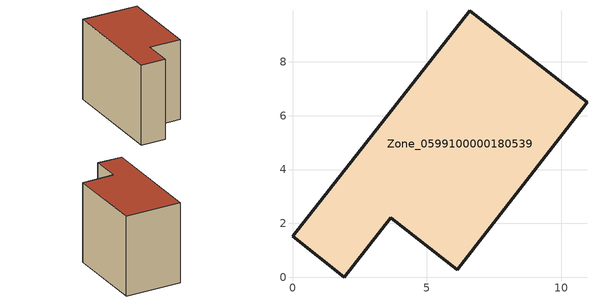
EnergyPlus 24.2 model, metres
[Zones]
Zone_0599100000180539
 floor ground (C_G): 3.66,2.21 1.93,0 0,1.51 6.59,9.9 10.95,6.49 10.89,6.43 6.12,0.28 z3.09
 wall outside (C_F): 6.59,9.9 0,1.51 1.93,0 3.66,2.21 6.12,0.28 10.89,6.43 10.95,6.49 6.59,9.9 z3.09:11.05
 roof outside (C_R): 6.12,0.28 10.89,6.43 10.95,6.49 6.59,9.9 0,1.51 1.93,0 3.66,2.21 z11.05
[BUILDING]
Pand.0599100000180539: North Axis=0; Terrain=City; Loads Convergence Tolerance Value=0.04; Temperature Convergence Tolerance Value=0.4; Solar Distribution=FullExterior; Maximum Number of Warmup Days=25; Minimum Number of Warmup Days=1
[Site:Location]
Rotterdam.The.Hague.AP_ZH_NLD Design_Conditions: Latitude=51.96; Longitude=4.45; Time Zone=1; Elevation=-4.5
[SITE:GROUNDTEMPERATURE:BUILDINGSURFACE]
18, 18, 18, 18, 18, 18, 18, 18, 18, 18, 18, 18
[MATERIAL] Thermal Absorptance=0.9; Solar Absorptance=0.7; Visible Absorptance=0.7
Name | Roughness | Thickness | Conductivity | Density | Specific Heat
G.TI.1946-1964 | MediumSmooth | 0.15 | 1 | 540 | 1210
F.TI.1946-1964 | Rough | 0.3 | 0.857143 | 1920 | 840
R.TI.1946-1964 | MediumRough | 0.2 | 0.277778 | 1500 | 1000
[CONSTRUCTION]
C_G: G.TI.1946-1964
C_F: F.TI.1946-1964
C_R: R.TI.1946-1964
[ZONE]
Zone_0599100000180539: Type=1; Multiplier=1; Ceiling Height=Autocalculate; Volume=Autocalculate; Floor Area=autocalculate; Part of Total Floor Area=Yes
[ZONEINFILTRATION:DESIGNFLOWRATE]
Infil_Zone_0599100000180539: Zone or ZoneList or Space or SpaceList=Zone_0599100000180539; Schedule=AlwaysOn; Design Flow Rate Calculation Method=Flow/Area; Flow Rate per Floor Area=0.003; Constant Term Coefficient=1; Temperature Term Coefficient=0; Velocity Term Coefficient=0; Velocity Squared Term Coefficient=0
[HVACTEMPLATE:ZONE:IDEALLOADSAIRSYSTEM]
Zone_0599100000180539: Maximum Heating Supply Air Temperature=50; Minimum Cooling Supply Air Temperature=13; Maximum Heating Supply Air Humidity Ratio=0.0156; Minimum Cooling Supply Air Humidity Ratio=0.0077; Heating Limit=NoLimit; Cooling Limit=NoLimit; Dehumidification Control Type=ConstantSensibleHeatRatio; Cooling Sensible Heat Ratio=0.7; Dehumidification Setpoint=60; Humidification Control Type=None; Humidification Setpoint=30; Outdoor Air Method=None; Outdoor Air Flow Rate per Person=0.00944; Outdoor Air Flow Rate per Zone Floor Area=0; Outdoor Air Flow Rate per Zone=0; Demand Controlled Ventilation Type=None; Outdoor Air Economizer Type=NoEconomizer; Heat Recovery Type=None; Sensible Heat Recovery Effectiveness=0.7; Latent Heat Recovery Effectiveness=0.65
[ZONECONTROL:THERMOSTAT]
ThermostatControl_Zone_0599100000180539: Zone or ZoneList=Zone_0599100000180539; Control Type Schedule=DualSetpointControlType; Control 1=Thermostat_Zone_0599100000180539; Temperature Difference Between Cutout And Setpoint=0
[THERMOSTATSETPOINT:DUALSETPOINT]
Thermostat_Zone_0599100000180539: Heating Setpoint Temperature Schedule=HeatingSetpoint_Zone_0599100000180539; Cooling Setpoint Temperature Schedule=CoolingSetpoint_Zone_0599100000180539
[SCHEDULE:COMPACT]
HeatingSetpoint_Zone_0599100000180539: Through: 12/31, For: AllDays, Until: 24:00, 21
CoolingSetpoint_Zone_0599100000180539: Through: 12/31, For: AllDays, Until: 24:00, 24
DualSetpointControlType: Through: 12/31, For: AllDays, Until: 24:00, 4
AlwaysOn: Through: 12/31, For: AllDays, Until: 24:00, 1
